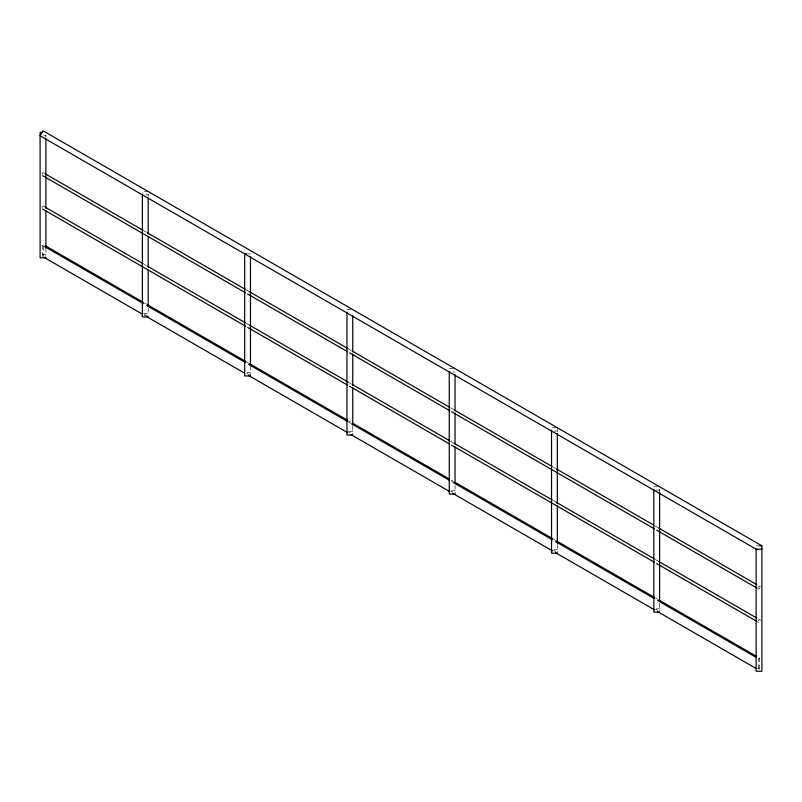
<?xml version="1.0" encoding="UTF-8"?>
<svg xmlns="http://www.w3.org/2000/svg" width="802" height="802" viewBox="0 0 802 802"><rect width="100%" height="100%" fill="white"/><g stroke="black" fill="none" stroke-linecap="round" stroke-linejoin="round"><path stroke-width="0.6" stroke-dasharray="4.01 3.01" d="M42.025 174.194L42.997 172.53L44.441 173.362M42.025 207.598L42.997 205.934L44.441 206.766M758.04 587.585L759.003 585.911L760.456 586.753M759.975 587.585L759.003 589.259L757.559 588.417M758.04 620.989L759.003 619.314L760.456 620.157L759.003 622.653L757.559 621.821M42.466 256.47L42.466 245.342L43.519 244.73L43.519 255.858M759.534 658.111L758.481 658.723L758.481 669.86L759.534 669.249L759.534 658.111L757.369 656.858M43.569 135.789L45.884 135.789M148.169 191.498L142.385 191.498L142.385 194.836M145.864 194.836L148.169 194.836M248.149 253.893L250.465 253.893M42.416 254.495L45.884 254.495M346.965 309.612L351.587 309.612M143.448 313.552L148.169 313.552M449.25 368.669L453.882 368.669M452.719 372.008L455.035 372.008M246.986 372.609L250.465 372.609M556.167 427.717L551.535 427.717L551.535 431.065M553.851 431.065L557.32 431.065M349.281 431.666L352.75 431.666M653.831 486.774L658.452 486.774M656.136 490.112L659.615 490.112M451.566 490.724L455.035 490.724M756.116 545.831L758.431 545.831M553.851 549.771L557.32 549.771M656.136 608.828L659.615 608.828M144.25 230.986L146.415 232.239M246.224 289.863L249.071 291.507M348.89 349.141L351.065 350.394M450.874 408.017L453.431 409.491M552.869 466.904L555.415 468.368M655.224 525.992L658.101 527.656M144.25 264.389L146.415 265.642M246.224 323.266L249.071 324.91M348.89 382.544L351.065 383.787M450.874 441.421L453.431 442.894M552.869 500.298L555.415 501.771M655.224 559.395L658.101 561.059M144.42 302.976L146.586 304.229M246.394 361.852L248.56 363.105M348.369 420.729L350.544 421.982M451.436 480.238L453.601 481.491M553.41 539.114L555.586 540.358M655.394 597.981L657.56 599.234M42.466 245.342L44.631 246.595M348.399 421.972L350.564 423.225M451.456 481.471L453.631 482.724M144.39 314.103L147.227 315.737M246.815 373.231L250.064 375.105M346.544 430.804L350.875 433.311M450.604 490.884L452.769 492.137M553.581 550.342L555.746 551.596M655.475 609.169L657.64 610.422M757.369 667.996L759.534 669.249M144.28 315.256L147.117 316.89M659.615 489.27L659.615 491.756M659.615 603.455L659.615 612.167M557.32 428.839L557.32 431.456M557.32 544.398L557.32 553.119M455.035 485.34L455.035 494.062M352.75 426.283L352.75 435.005M250.465 366.384L250.465 375.948M148.169 193.994L148.169 196.48M148.169 308.259L148.169 315.657M45.884 134.936L45.884 137.423M45.884 248.269L45.884 257.843"/><path stroke-width="1.2" d="M42.416 132.44L40.1 132.44L40.1 257.843L45.884 257.843M244.68 253.893L246.986 253.893M148.169 316.89L142.385 316.89L142.385 194.836M250.465 375.948L244.68 375.948L244.68 253.051M352.75 435.005L346.965 435.005L346.965 312.098M455.035 494.062L449.25 494.062L449.25 371.156M759.584 545.831L761.9 545.831L761.9 671.224L756.116 671.224L756.116 549.169L761.9 549.169M557.32 553.119L551.535 553.119L551.535 430.213M658.452 612.167L653.831 612.167L653.831 489.27M761.9 545.831L42.997 130.776L40.1 135.789L756.837 549.591M45.153 173.773L143.167 230.364M147.498 232.861L245.141 289.241M249.482 291.738L348.198 348.74M352.148 351.015L449.792 407.396M454.132 409.902L552.157 466.493M556.498 469L653.77 525.15M658.472 527.876L756.837 584.658M42.626 175.658L245.502 292.79M247.668 294.043L347.807 351.847M349.652 352.91L449.792 410.734M451.626 411.787L654.502 528.919M656.668 530.172L756.837 588.006M45.153 207.177L143.167 263.758M147.498 266.264L245.141 322.635M249.482 325.141L348.198 382.143M352.148 384.419L449.792 440.789M454.132 443.295L552.157 499.897M556.117 502.182L654.141 558.773M658.472 561.28L756.837 618.061M42.626 209.061L245.502 326.183M247.668 327.437L347.807 385.251M349.652 386.313L449.792 444.138M451.626 445.19L654.502 562.322M656.668 563.575L756.837 621.41M45.694 245.983L143.327 302.354M147.668 304.86L245.312 361.231M249.653 363.737L347.286 420.108M352.71 423.235L449.26 478.984M454.694 482.112L552.327 538.483M556.668 540.989L654.302 597.36M658.642 599.866L756.286 656.236M44.631 246.595L143.357 303.587M146.606 305.472L245.332 362.464M248.59 364.349L347.306 421.341M351.647 423.847L449.29 480.218M453.631 482.724L552.347 539.726M555.606 541.601L654.332 598.603M657.58 600.477L756.306 657.48M43.539 257.091L142.385 314.163M147.117 316.89L244.67 373.221M249.011 375.717L347.647 432.669M350.905 434.554L449.541 491.496M452.799 493.38L552.518 550.954M555.776 552.829L654.412 609.781M657.67 611.655L756.306 668.607M659.615 492.608L659.615 601.36M557.32 433.551L557.32 503.696M557.32 505.791L557.32 543.154M455.035 374.494L455.035 411.015M455.035 413.11L455.035 444.238M455.035 446.734L455.035 482.854M352.75 315.447L352.75 351.958M352.75 354.053L352.75 385.582M352.75 387.677L352.75 425.04M250.465 256.389L250.465 364.74M148.169 198.184L148.169 233.843M148.169 236.339L148.169 267.467M148.169 269.963L148.169 306.083M45.884 138.275L45.884 208.42M45.884 210.515L45.884 247.878"/></g></svg>
